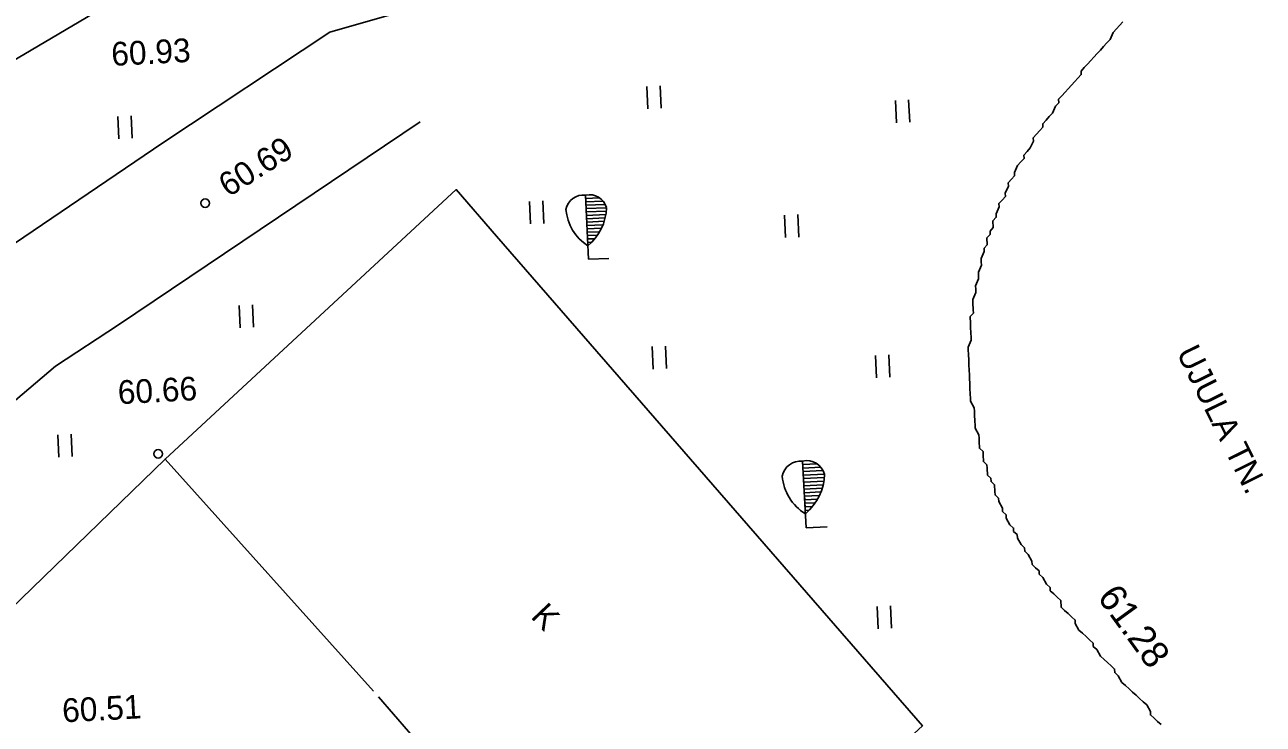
# Model space of a CAD drawing. Extents: x 641437 to 641812, y 6456733 to 6457073.
# Drawn here: x 641584.81 to 641621.43, y 6456997.78 to 6457018.45 of the extents above; entities that cross this region are included whole.
import ezdxf

# ---------------------------------------------------------------- set-up
doc = ezdxf.new("R2010")
doc.units = 0
for name, color, linetype in [('Level 15', 7, 'Continuous'), ('Level 17', 7, 'Continuous'), ('Level 30', 7, 'Continuous'), ('Level 4', 7, 'Continuous'), ('Level 40', 7, 'Continuous'), ('Level 5', 7, 'Continuous'), ('Level 6', 7, 'Continuous'), ('Level 63', 7, 'Continuous'), ('Level 7', 7, 'Continuous'), ('Level 8', 7, 'Continuous')]:
    doc.layers.add(name, color=color, linetype=linetype)

# ---------------------------------------------------------------- blocks, each defined once
blk = doc.blocks.new('KHEIN3')
at = {"layer": 'Level 6'}
for p, q in [((-210.89, 335.09), (-210.89, -326.54)), ((182.28, 335.09), (182.28, -326.54))]:
    blk.add_line(p, q, dxfattribs=at)
blk = doc.blocks.new('BK3')
at = {"layer": 'Level 7'}
for p, q in [((0, 1900), (0, 0)), ((0, 1800), (400, 1800)), ((0, 1700), (500, 1700)), ((0, 1600), (560, 1600)), ((600, 1500), (0, 1500)), ((0, 1400), (590, 1400)), ((570, 1300), (0, 1300)), ((0, 1200), (550, 1200)), ((520, 1100), (0, 1100)), ((0, 1000), (470, 1000)), ((420, 900), (0, 900)), ((0, 900), (0, 800)), ((0, 800), (360, 800)), ((300, 700), (0, 700)), ((0, 700), (0, 600)), ((200, 600), (0, 600)), ((0, 500), (100, 500)), ((600, 0), (0, 0))]:
    blk.add_line(p, q, dxfattribs=at)
for centre, radius, start, end in [((-80, 1370), 536, 81.416, 165.964), ((83, 1375), 532, 13.619, 99.001), ((808, 1555), 1410, 182.221, 235), ((-916, 1613), 1520, 307.047, 355.732)]:
    blk.add_arc(centre, radius, start, end, dxfattribs=at)
blk = doc.blocks.new('KHEIN5')
at = {"layer": 'Level 6'}
for p, q in [((-210.89, 335.09), (-210.89, -326.54)), ((182.28, 335.09), (182.28, -326.54))]:
    blk.add_line(p, q, dxfattribs=at)
blk = doc.blocks.new('BK4')
at = {"layer": 'Level 7'}
for p, q in [((0, 1900), (0, 0)), ((0, 1800), (400, 1800)), ((0, 1700), (500, 1700)), ((0, 1600), (560, 1600)), ((600, 1500), (0, 1500)), ((0, 1400), (590, 1400)), ((570, 1300), (0, 1300)), ((0, 1200), (550, 1200)), ((520, 1100), (0, 1100)), ((0, 1000), (470, 1000)), ((420, 900), (0, 900)), ((0, 900), (0, 800)), ((0, 800), (360, 800)), ((300, 700), (0, 700)), ((0, 700), (0, 600)), ((200, 600), (0, 600)), ((0, 500), (100, 500)), ((600, 0), (0, 0))]:
    blk.add_line(p, q, dxfattribs=at)
for centre, radius, start, end in [((-80, 1370), 536, 81.416, 165.964), ((83, 1375), 532, 13.619, 99.001), ((808, 1555), 1410, 182.221, 235), ((-916, 1613), 1520, 307.047, 355.732)]:
    blk.add_arc(centre, radius, start, end, dxfattribs=at)

msp = doc.modelspace()

# ---------------------------------------------------------------- linework, layer by layer
at = {"layer": 'Level 30'}
for centre in [(641590.148, 6457013.184), (641588.759, 6457005.774)]:
    msp.add_circle(centre, 0.125, dxfattribs=at)
at = {"layer": 'Level 4'}
msp.add_lwpolyline([(641588.961, 6457005.617), (641570.319, 6456987.545), (641588.266, 6456968.819)], dxfattribs=at)
for centre in [(641590.148, 6457013.184), (641588.759, 6457005.774)]:
    msp.add_circle(centre, 0.125, dxfattribs=at)
at = {"layer": 'Level 40'}
for points in [[(641617.28, 6457018.539), (641617.185, 6457018.435), (641617.089, 6457018.33), (641616.994, 6457018.226), (641616.903, 6457018.022), (641616.808, 6457017.917), (641616.712, 6457017.813), (641616.617, 6457017.709), (641616.521, 6457017.604), (641616.426, 6457017.5), (641616.331, 6457017.396), (641616.235, 6457017.291), (641616.14, 6457017.187), (641616.044, 6457017.083), (641616.049, 6457016.983), (641615.953, 6457016.878), (641615.858, 6457016.774), (641615.763, 6457016.67), (641615.667, 6457016.565), (641615.572, 6457016.461), (641615.476, 6457016.357), (641615.381, 6457016.252), (641615.385, 6457016.152), (641615.29, 6457016.048), (641615.199, 6457015.844), (641615.104, 6457015.739), (641615.008, 6457015.635), (641614.913, 6457015.531), (641614.917, 6457015.431), (641614.822, 6457015.326), (641614.726, 6457015.222), (641614.631, 6457015.118), (641614.635, 6457015.018), (641614.544, 6457014.813), (641614.449, 6457014.709), (641614.354, 6457014.605), (641614.358, 6457014.505), (641614.263, 6457014.4), (641614.167, 6457014.296), (641614.076, 6457014.092), (641614.081, 6457013.992), (641613.985, 6457013.888), (641613.89, 6457013.783), (641613.894, 6457013.683), (641613.803, 6457013.479), (641613.808, 6457013.379), (641613.713, 6457013.275), (641613.617, 6457013.17), (641613.622, 6457013.071), (641613.531, 6457012.866), (641613.535, 6457012.766), (641613.44, 6457012.662), (641613.449, 6457012.462), (641613.353, 6457012.358), (641613.358, 6457012.258), (641613.262, 6457012.154), (641613.271, 6457011.954), (641613.176, 6457011.85), (641613.18, 6457011.75), (641613.089, 6457011.545), (641613.094, 6457011.445), (641613.098, 6457011.346), (641613.007, 6457011.141), (641613.012, 6457011.041), (641613.016, 6457010.942), (641612.925, 6457010.737), (641612.93, 6457010.637), (641612.934, 6457010.538), (641612.843, 6457010.333), (641612.848, 6457010.233), (641612.857, 6457010.034), (641612.861, 6457009.934), (641612.766, 6457009.829), (641612.775, 6457009.63), (641612.779, 6457009.53), (641612.788, 6457009.33), (641612.793, 6457009.23), (641612.797, 6457009.13), (641612.706, 6457008.926), (641612.711, 6457008.826), (641612.715, 6457008.726), (641612.724, 6457008.526), (641612.729, 6457008.426)], [(641617.28, 6457018.539), (641617.185, 6457018.435), (641617.089, 6457018.33), (641616.994, 6457018.226), (641616.903, 6457018.022), (641616.808, 6457017.917), (641616.712, 6457017.813), (641616.617, 6457017.709), (641616.521, 6457017.604), (641616.426, 6457017.5), (641616.331, 6457017.396), (641616.235, 6457017.291), (641616.14, 6457017.187), (641616.044, 6457017.083), (641616.049, 6457016.983), (641615.953, 6457016.878), (641615.858, 6457016.774), (641615.763, 6457016.67), (641615.667, 6457016.565), (641615.572, 6457016.461), (641615.476, 6457016.357), (641615.381, 6457016.252), (641615.385, 6457016.152), (641615.29, 6457016.048), (641615.199, 6457015.844), (641615.104, 6457015.739), (641615.008, 6457015.635), (641614.913, 6457015.531), (641614.917, 6457015.431), (641614.822, 6457015.326), (641614.726, 6457015.222), (641614.631, 6457015.118), (641614.635, 6457015.018), (641614.544, 6457014.813), (641614.449, 6457014.709), (641614.354, 6457014.605), (641614.358, 6457014.505), (641614.263, 6457014.4), (641614.167, 6457014.296), (641614.076, 6457014.092), (641614.081, 6457013.992), (641613.985, 6457013.888), (641613.89, 6457013.783), (641613.894, 6457013.683), (641613.803, 6457013.479), (641613.808, 6457013.379), (641613.713, 6457013.275), (641613.617, 6457013.17), (641613.622, 6457013.071), (641613.531, 6457012.866), (641613.535, 6457012.766), (641613.44, 6457012.662), (641613.449, 6457012.462), (641613.353, 6457012.358), (641613.358, 6457012.258), (641613.262, 6457012.154), (641613.271, 6457011.954), (641613.176, 6457011.85), (641613.18, 6457011.75), (641613.089, 6457011.545), (641613.094, 6457011.445), (641613.098, 6457011.346), (641613.007, 6457011.141), (641613.012, 6457011.041), (641613.016, 6457010.942), (641612.925, 6457010.737), (641612.93, 6457010.637), (641612.934, 6457010.538), (641612.843, 6457010.333), (641612.848, 6457010.233), (641612.857, 6457010.034), (641612.861, 6457009.934), (641612.766, 6457009.829), (641612.775, 6457009.63), (641612.779, 6457009.53), (641612.788, 6457009.33), (641612.793, 6457009.23), (641612.797, 6457009.13), (641612.706, 6457008.926), (641612.711, 6457008.826), (641612.715, 6457008.726), (641612.724, 6457008.526), (641612.729, 6457008.426)], [(641612.729, 6457008.426), (641612.738, 6457008.227), (641612.742, 6457008.127), (641612.746, 6457008.027), (641612.755, 6457007.827), (641612.76, 6457007.727), (641612.769, 6457007.527), (641612.773, 6457007.428), (641612.778, 6457007.328), (641612.887, 6457007.132), (641612.891, 6457007.032), (641612.896, 6457006.933), (641612.905, 6457006.733), (641612.909, 6457006.633), (641612.913, 6457006.533), (641613.022, 6457006.338), (641613.027, 6457006.238), (641613.031, 6457006.138), (641613.04, 6457005.938), (641613.145, 6457005.843), (641613.149, 6457005.743), (641613.158, 6457005.543), (641613.262, 6457005.448), (641613.267, 6457005.348), (641613.276, 6457005.148), (641613.38, 6457005.053), (641613.385, 6457004.953), (641613.489, 6457004.857), (641613.498, 6457004.657), (641613.502, 6457004.558), (641613.607, 6457004.462), (641613.611, 6457004.362), (641613.72, 6457004.167), (641613.725, 6457004.067), (641613.829, 6457003.972), (641613.833, 6457003.872), (641613.942, 6457003.676), (641614.047, 6457003.581), (641614.051, 6457003.481), (641614.155, 6457003.386), (641614.16, 6457003.286), (641614.269, 6457003.091), (641614.373, 6457002.995), (641614.378, 6457002.895), (641614.482, 6457002.8), (641614.591, 6457002.605), (641614.595, 6457002.505), (641614.7, 6457002.409), (641614.804, 6457002.314), (641614.808, 6457002.214), (641614.913, 6457002.118), (641615.022, 6457001.923), (641615.126, 6457001.828), (641615.13, 6457001.728), (641615.235, 6457001.632), (641615.339, 6457001.537), (641615.444, 6457001.442), (641615.452, 6457001.242), (641615.557, 6457001.146), (641615.661, 6457001.051), (641615.766, 6457000.956), (641615.87, 6457000.86), (641615.874, 6457000.76), (641615.983, 6457000.565), (641616.088, 6457000.47), (641616.192, 6457000.374), (641616.296, 6457000.279), (641616.401, 6457000.183), (641616.405, 6457000.083), (641616.51, 6456999.988), (641616.618, 6456999.793), (641616.723, 6456999.697), (641616.827, 6456999.602), (641616.931, 6456999.506), (641617.036, 6456999.411), (641617.04, 6456999.311), (641617.145, 6456999.216), (641617.253, 6456999.02), (641617.358, 6456998.925), (641617.462, 6456998.83), (641617.567, 6456998.734), (641617.671, 6456998.639), (641617.775, 6456998.543), (641617.88, 6456998.448), (641617.984, 6456998.352), (641618.093, 6456998.157), (641618.097, 6456998.057), (641618.202, 6456997.962), (641618.306, 6456997.866), (641618.41, 6456997.771)], [(641612.729, 6457008.426), (641612.738, 6457008.227), (641612.742, 6457008.127), (641612.746, 6457008.027), (641612.755, 6457007.827), (641612.76, 6457007.727), (641612.769, 6457007.527), (641612.773, 6457007.428), (641612.778, 6457007.328), (641612.887, 6457007.132), (641612.891, 6457007.032), (641612.896, 6457006.933), (641612.905, 6457006.733), (641612.909, 6457006.633), (641612.913, 6457006.533), (641613.022, 6457006.338), (641613.027, 6457006.238), (641613.031, 6457006.138), (641613.04, 6457005.938), (641613.145, 6457005.843), (641613.149, 6457005.743), (641613.158, 6457005.543), (641613.262, 6457005.448), (641613.267, 6457005.348), (641613.276, 6457005.148), (641613.38, 6457005.053), (641613.385, 6457004.953), (641613.489, 6457004.857), (641613.498, 6457004.657), (641613.502, 6457004.558), (641613.607, 6457004.462), (641613.611, 6457004.362), (641613.72, 6457004.167), (641613.725, 6457004.067), (641613.829, 6457003.972), (641613.833, 6457003.872), (641613.942, 6457003.676), (641614.047, 6457003.581), (641614.051, 6457003.481), (641614.155, 6457003.386), (641614.16, 6457003.286), (641614.269, 6457003.091), (641614.373, 6457002.995), (641614.378, 6457002.895), (641614.482, 6457002.8), (641614.591, 6457002.605), (641614.595, 6457002.505), (641614.7, 6457002.409), (641614.804, 6457002.314), (641614.808, 6457002.214), (641614.913, 6457002.118), (641615.022, 6457001.923), (641615.126, 6457001.828), (641615.13, 6457001.728), (641615.235, 6457001.632), (641615.339, 6457001.537), (641615.444, 6457001.442), (641615.452, 6457001.242), (641615.557, 6457001.146), (641615.661, 6457001.051), (641615.766, 6457000.956), (641615.87, 6457000.86), (641615.874, 6457000.76), (641615.983, 6457000.565), (641616.088, 6457000.47), (641616.192, 6457000.374), (641616.296, 6457000.279), (641616.401, 6457000.183), (641616.405, 6457000.083), (641616.51, 6456999.988), (641616.618, 6456999.793), (641616.723, 6456999.697), (641616.827, 6456999.602), (641616.931, 6456999.506), (641617.036, 6456999.411), (641617.04, 6456999.311), (641617.145, 6456999.216), (641617.253, 6456999.02), (641617.358, 6456998.925), (641617.462, 6456998.83), (641617.567, 6456998.734), (641617.671, 6456998.639), (641617.775, 6456998.543), (641617.88, 6456998.448), (641617.984, 6456998.352), (641618.093, 6456998.157), (641618.097, 6456998.057), (641618.202, 6456997.962), (641618.306, 6456997.866), (641618.41, 6456997.771)]]:
    msp.add_lwpolyline(points, dxfattribs=at)
at = {"layer": 'Level 5'}
for points in [[(641564.937, 6456970.602), (641564.255, 6456977.123), (641564.937, 6456984.655), (641566.161, 6456990.867), (641567.93, 6456995.068), (641571.775, 6457000.047), (641577.042, 6457005.607), (641583.121, 6457011.05), (641588.899, 6457014.967), (641593.831, 6457018.233), (641597.317, 6457019.242), (641598.505, 6457020.003)], [(641564.937, 6456970.602), (641564.255, 6456977.123), (641564.937, 6456984.655), (641566.161, 6456990.867), (641567.93, 6456995.068), (641571.775, 6457000.047), (641577.042, 6457005.607), (641583.121, 6457011.05), (641588.899, 6457014.967), (641593.831, 6457018.233), (641597.317, 6457019.242), (641598.505, 6457020.003)], [(641596.507, 6457015.587), (641587.587, 6457009.591), (641585.723, 6457008.364), (641581.448, 6457004.738), (641573.171, 6456996.173), (641571.484, 6456994.171), (641570.224, 6456990.868), (641568.934, 6456986.52), (641568.283, 6456979.836), (641568.162, 6456975.227), (641568.516, 6456970.813)], [(641596.507, 6457015.587), (641587.587, 6457009.591), (641585.723, 6457008.364), (641581.448, 6457004.738), (641573.171, 6456996.173), (641571.484, 6456994.171), (641570.224, 6456990.868), (641568.934, 6456986.52), (641568.283, 6456979.836), (641568.162, 6456975.227), (641568.516, 6456970.813)]]:
    msp.add_lwpolyline(points, dxfattribs=at)
at = {"layer": 'Level 63'}
for points in [[(641580.13, 6457014.834), (641577.46, 6457019.274), (641584.609, 6457023.467), (641587.238, 6457019.025), (641580.13, 6457014.834)], [(641580.13, 6457014.834), (641577.46, 6457019.274), (641584.609, 6457023.467), (641587.238, 6457019.025), (641580.13, 6457014.834)], [(641598.756, 6457012.206), (641597.572, 6457013.584), (641588.961, 6457005.617), (641595.12, 6456998.756)], [(641598.756, 6457012.206), (641597.572, 6457013.584), (641588.961, 6457005.617), (641595.12, 6456998.756)], [(641595.272, 6456998.595), (641602.81, 6456989.88), (641611.352, 6456997.731), (641598.756, 6457012.206)], [(641595.272, 6456998.595), (641602.81, 6456989.88), (641611.352, 6456997.731), (641598.756, 6457012.206)]]:
    msp.add_lwpolyline(points, dxfattribs=at)
at = {"layer": 'Level 8'}
msp.add_lwpolyline([(641588.961, 6457005.617), (641570.319, 6456987.545), (641588.266, 6456968.819)], dxfattribs=at)

# ---------------------------------------------------------------- block references
at = {"layer": 'Level 6', "xscale": 0.0009998993786425455, "yscale": 0.0009998993786425455, "rotation": 2.563969261592903}
for name, p in [('KHEIN3', (641603.432, 6457016.304)), ('KHEIN5', (641603.432, 6457016.304)), ('KHEIN3', (641610.78, 6457015.892)), ('KHEIN5', (641610.78, 6457015.892)), ('KHEIN3', (641587.793, 6457015.419)), ('KHEIN5', (641587.793, 6457015.419)), ('KHEIN3', (641599.966, 6457012.904)), ('KHEIN5', (641599.966, 6457012.904)), ('KHEIN3', (641607.499, 6457012.5)), ('KHEIN5', (641607.499, 6457012.5)), ('KHEIN3', (641591.383, 6457009.831)), ('KHEIN5', (641591.383, 6457009.831)), ('KHEIN3', (641603.591, 6457008.616)), ('KHEIN5', (641603.591, 6457008.616)), ('KHEIN3', (641610.19, 6457008.355)), ('KHEIN5', (641610.19, 6457008.355)), ('KHEIN3', (641586.021, 6457006.011)), ('KHEIN5', (641586.021, 6457006.011)), ('KHEIN3', (641610.243, 6457000.94)), ('KHEIN5', (641610.243, 6457000.94))]:
    msp.add_blockref(name, p, dxfattribs=at)
at = {"layer": 'Level 7'}
for name, p, xscale, yscale, rotation in [('BK3', (641601.48, 6457011.524), 0.0009998993786425455, 0.0009998993786425455, 2.563969261592903), ('BK4', (641601.48, 6457011.524), 0.0009998993786425455, 0.0009998993786425455, 2.563969261592903), ('BK3', (641607.916, 6457003.584), 0.0010415898016394472, 0.001041589801639447, 3.003969261592877), ('BK4', (641607.916, 6457003.584), 0.0010415898016394472, 0.001041589801639447, 3.003969261592877)]:
    msp.add_blockref(name, p, dxfattribs=dict(at, xscale=xscale, yscale=yscale, rotation=rotation))

# ---------------------------------------------------------------- texts
at = {"layer": 'Level 15'}
msp.add_text('UJULA TN.', height=0.6999, rotation=296.2958, dxfattribs=at).set_placement((641618.855, 6457008.767))
at = {"layer": 'Level 17'}
msp.add_text('UJULA TN.', height=0.6999, rotation=296.2958, dxfattribs=at).set_placement((641618.855, 6457008.767))
at = {"layer": 'Level 30'}
for s, height, rotation, p in [('60.93', 0.7012, 3.014, (641587.39, 6457017.237)), ('60.69', 0.7012, 32.3566, (641590.835, 6457013.344)), ('60.66', 0.7012, 3.014, (641587.582, 6457007.239)), ('61.28', 0.7999, 306.0092, (641616.502, 6457001.535)), ('60.51', 0.7012, 3.014, (641585.937, 6456997.836))]:
    msp.add_text(s, height=height, rotation=rotation, dxfattribs=at).set_placement(p)
at = {"layer": 'Level 4'}
for s, height, rotation, p in [('60.93', 0.7012, 3.014, (641587.39, 6457017.237)), ('60.69', 0.7012, 32.3566, (641590.835, 6457013.344)), ('60.66', 0.7012, 3.014, (641587.582, 6457007.239)), ('61.28', 0.7999, 306.0092, (641616.502, 6457001.535)), ('60.51', 0.7012, 3.014, (641585.937, 6456997.836))]:
    msp.add_text(s, height=height, rotation=rotation, dxfattribs=at).set_placement(p)
at = {"layer": 'Level 63'}
msp.add_text('K', height=0.7, rotation=313.6384, dxfattribs=at).set_placement((641599.75, 6457000.946))
msp.add_text('K', height=0.7, rotation=313.6384, dxfattribs=at).set_placement((641599.75, 6457000.946))

doc.saveas('drawing.dxf')
